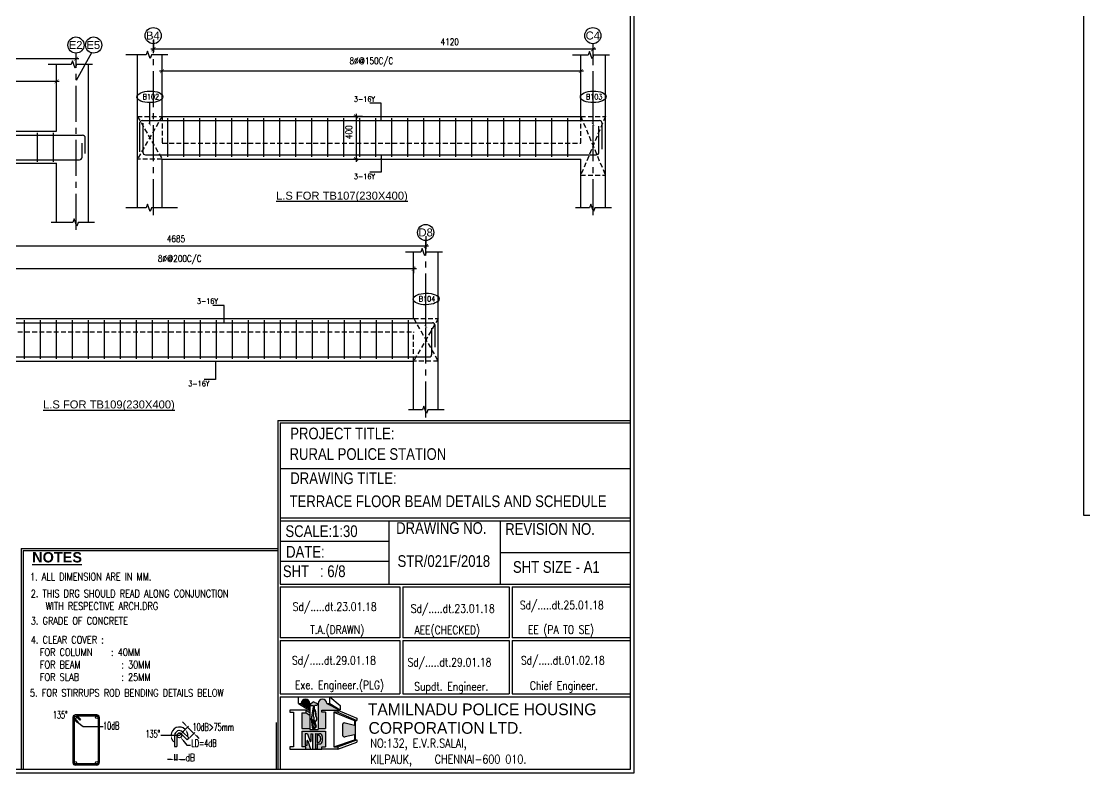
# Model space of a CAD drawing. Header units: millimetres. Extents: x 12977220 to 13113408, y -169657 to -55898.
# Drawn here: x 13086670 to 13096637, y -92416 to -85371 of the extents above; entities that cross this region are included whole.
import ezdxf

# ---------------------------------------------------------------- set-up
doc = ezdxf.new("R2010")
doc.units = ezdxf.units.MM
doc.header["$LTSCALE"] = 3
doc.header["$PDMODE"] = 66
for name, pattern in [('CENTER', [2, 1.25, -0.25, 0.25, -0.25]), ('CENTER2', [1.125, 0.75, -0.125, 0.125, -0.125]), ('HIDDEN', [0.375, 0.25, -0.125]), ('HIDDENX2', [0.75, 0.5, -0.25])]:
    doc.linetypes.add(name, pattern=pattern)
for name, color, linetype in [('BEAM ROD', 211, 'Continuous'), ('COLUMN', 6, 'Continuous'), ('COLUMN-NAME', 83, 'Continuous'), ('DIM', 9, 'Continuous'), ('DIM1', 9, 'Continuous'), ('FOOTING', 60, 'Continuous'), ('FORMWORK-SLAB', 33, 'HIDDENX2'), ('GRID', 8, 'CENTER'), ('GRIDNAME', 83, 'Continuous'), ('Hidden', 5, 'HIDDEN'), ('MAINROD', 31, 'Continuous'), ('OUTER FRAME', 7, 'Continuous'), ('STRIPS-COL-MID', 1, 'Continuous'), ('text', 33, 'Continuous'), ('TITLE', 13, 'Continuous')]:
    doc.layers.add(name, color=color, linetype=linetype)
doc.styles.add('ariel', font='ARIAL.TTF')
doc.styles.add('NOTES', font='romans.shx', dxfattribs={"width": 0.8})
doc.styles.add('ROD NAME', font='romans.shx', dxfattribs={"width": 0.75})
doc.styles.add('ROMANS', font='romans.shx', dxfattribs={"width": 0.8})
doc.styles.add('ROMANT', font='romant.shx', dxfattribs={"width": 0.75})
doc.styles.get("Standard").update_dxf_attribs({"font": 'ARIALBD.TTF', "height": 4.5})
doc.styles.add('STYLE1', font='romans.shx', dxfattribs={"width": 0.8})
doc.styles.add('style10', font='MICROSS.TTF', dxfattribs={"width": 0.8, "height": 150})
doc.styles.add('style6', font='romans.shx', dxfattribs={"width": 0.8})
doc.dimstyles.new('1NNN', dxfattribs={"dimtxt": 0.5, "dimasz": 0.625, "dimexe": 0.25, "dimexo": 0.25, "dimgap": 0.375, "dimtad": 1, "dimdec": 0, "dimzin": 0, "dimdsep": 46, "dimtxsty": 'ROMANS', "dimblk": 'ARCHTICK', "dimcen": 0.0225, "dimdle": 0.25, "dimclrd": 9, "dimclre": 9, "dimclrt": 4, "dimadec": 0, "dimazin": 0, "dimtfac": 1, "dimtdec": 0, "dimtofl": 0, "dimtmove": 0, "dimatfit": 3, "dimfxl": 1, "dimtvp": 0.25, "dimtolj": 1, "dimtzin": 0, "dimarcsym": 0})
doc.dimstyles.new('DIM', dxfattribs={"dimtxt": 3, "dimasz": 1, "dimexe": 1, "dimexo": 1, "dimgap": 0.5, "dimtad": 1, "dimdec": 0, "dimdsep": 46, "dimtxsty": 'ROMANT', "dimblk": 'DOT', "dimcen": 2, "dimdle": 1, "dimclrd": 9, "dimclre": 9, "dimclrt": 123, "dimadec": 0, "dimazin": 0, "dimtfac": 1, "dimtdec": 0, "dimtmove": 2, "dimatfit": 2, "dimldrblk": 'ARCHTICK', "dimfxl": 1, "dimarcsym": 0})

# ---------------------------------------------------------------- blocks, each defined once
blk = doc.blocks.new('_ARCHTICK')
at = {"color": 0, "linetype": 'ByBlock', "const_width": 0.15}
blk.add_lwpolyline([(-0.5, -0.5), (0.5, 0.5)], dxfattribs=at)
blk = doc.blocks.new('*D823')
at = {"layer": 'Defpoints', "color": 0, "transparency": 16777216}
for p in [(13084855, -85721.9), (13084855, -85767.6), (13087185, -85830.1)]:
    blk.add_point(p, dxfattribs=at)
at = {"layer": 'DIM', "color": 8, "lineweight": -2, "transparency": 16777216}
for p, q in [((13084855, -85742.6), (13084855, -85696.9)), ((13087185, -85805.1), (13087185, -85696.9)), ((13087210, -85721.9), (13084830, -85721.9))]:
    blk.add_line(p, q, dxfattribs=at)
at = {"layer": 'DIM', "color": 8, "lineweight": -2, "transparency": 16777216, "xscale": 37.5, "yscale": 37.5, "zscale": 37.5, "rotation": 180}
blk.add_blockref('_ARCHTICK', (13084855, -85721.9), dxfattribs=at)
at = {"layer": 'DIM', "color": 8, "lineweight": -2, "transparency": 16777216, "xscale": 37.5, "yscale": 37.5, "zscale": 37.5}
blk.add_blockref('_ARCHTICK', (13087185, -85721.9), dxfattribs=at)
at = {"layer": 'DIM', "color": 6, "transparency": 16777216, "insert": (13086020, -85653.1), "char_height": 62.5, "attachment_point": 5, "style": 'ROMANS'}
blk.add_mtext('\\A1;2330', dxfattribs=at)
blk = doc.blocks.new('*D827')
at = {"layer": 'Defpoints', "color": 0, "transparency": 16777216}
for p in [(13084970, -85934.4), (13084970, -85993.2), (13087000.1, -86000.6)]:
    blk.add_point(p, dxfattribs=at)
at = {"layer": 'DIM', "color": 8, "lineweight": -2, "transparency": 16777216}
for p, q in [((13084970, -85968.2), (13084970, -85909.4)), ((13087000.1, -85975.6), (13087000.1, -85909.4)), ((13087025.1, -85934.4), (13084945, -85934.4))]:
    blk.add_line(p, q, dxfattribs=at)
at = {"layer": 'DIM', "color": 8, "lineweight": -2, "transparency": 16777216, "xscale": 37.5, "yscale": 37.5, "zscale": 37.5, "rotation": 180}
blk.add_blockref('_ARCHTICK', (13084970, -85934.4), dxfattribs=at)
at = {"layer": 'DIM', "color": 8, "lineweight": -2, "transparency": 16777216, "xscale": 37.5, "yscale": 37.5, "zscale": 37.5}
blk.add_blockref('_ARCHTICK', (13087000.1, -85934.4), dxfattribs=at)
at = {"layer": 'DIM', "color": 6, "transparency": 16777216, "insert": (13085997.5, -85849.3), "char_height": 62.5, "attachment_point": 5, "style": 'ROMANS'}
blk.add_mtext('\\A1;8%%C@200C/C', dxfattribs=at)
blk = doc.blocks.new('*D832')
at = {"layer": 'Defpoints', "color": 0, "transparency": 16777216}
for p in [(13087909.3, -85516.7), (13087909.3, -85633.1), (13092029.3, -85746.7)]:
    blk.add_point(p, dxfattribs=at)
at = {"layer": 'DIM', "color": 8, "lineweight": -2, "transparency": 16777216}
for p, q in [((13087909.3, -85541.7), (13087909.3, -85658.1)), ((13092029.3, -85721.7), (13092029.3, -85608.1)), ((13092054.3, -85633.1), (13087884.3, -85633.1))]:
    blk.add_line(p, q, dxfattribs=at)
at = {"layer": 'DIM', "color": 8, "lineweight": -2, "transparency": 16777216, "xscale": 37.5, "yscale": 37.5, "zscale": 37.5, "rotation": 180}
blk.add_blockref('_ARCHTICK', (13087909.3, -85633.1), dxfattribs=at)
at = {"layer": 'DIM', "color": 8, "lineweight": -2, "transparency": 16777216, "xscale": 37.5, "yscale": 37.5, "zscale": 37.5}
blk.add_blockref('_ARCHTICK', (13092029.3, -85633.1), dxfattribs=at)
at = {"layer": 'DIM', "color": 6, "transparency": 16777216, "insert": (13090686.2, -85564.3), "char_height": 62.5, "attachment_point": 5, "style": 'ROMANS'}
blk.add_mtext('\\A1;4120', dxfattribs=at)
blk = doc.blocks.new('*D833')
at = {"layer": 'Defpoints', "color": 0, "transparency": 16777216}
for p in [(13089894.9, -86262.8), (13089808.6, -86662.8), (13089851.1, -86662.8)]:
    blk.add_point(p, dxfattribs=at)
at = {"layer": 'DIM', "color": 8, "lineweight": -2, "transparency": 16777216}
for p, q in [((13089869.9, -86262.8), (13089783.6, -86262.8)), ((13089808.6, -86237.8), (13089808.6, -86687.8)), ((13089826.1, -86662.8), (13089783.6, -86662.8))]:
    blk.add_line(p, q, dxfattribs=at)
at = {"layer": 'DIM', "color": 8, "lineweight": -2, "transparency": 16777216, "xscale": 37.5, "yscale": 37.5, "zscale": 37.5}
for p, rotation in [((13089808.6, -86262.8), 90), ((13089808.6, -86662.8), 270)]:
    blk.add_blockref('_ARCHTICK', p, dxfattribs=dict(at, rotation=rotation))
at = {"layer": 'DIM', "color": 6, "transparency": 16777216, "insert": (13089739.9, -86411.5), "char_height": 62.5, "attachment_point": 5, "rotation": 90, "style": 'ROMANS'}
blk.add_mtext('\\A1;400', dxfattribs=at)
blk = doc.blocks.new('*D834')
at = {"layer": 'Defpoints', "color": 0, "transparency": 16777216}
for p in [(13087989.3, -85838.2), (13091914.3, -85888.3), (13087989.3, -85974.7)]:
    blk.add_point(p, dxfattribs=at)
at = {"layer": 'DIM', "color": 8, "lineweight": -2, "transparency": 16777216}
for p, q in [((13087989.3, -85949.7), (13087989.3, -85813.2)), ((13091914.3, -85863.3), (13091914.3, -85813.2)), ((13091939.3, -85838.2), (13087964.3, -85838.2))]:
    blk.add_line(p, q, dxfattribs=at)
at = {"layer": 'DIM', "color": 8, "lineweight": -2, "transparency": 16777216, "xscale": 37.5, "yscale": 37.5, "zscale": 37.5, "rotation": 180}
blk.add_blockref('_ARCHTICK', (13087989.3, -85838.2), dxfattribs=at)
at = {"layer": 'DIM', "color": 8, "lineweight": -2, "transparency": 16777216, "xscale": 37.5, "yscale": 37.5, "zscale": 37.5}
blk.add_blockref('_ARCHTICK', (13091914.3, -85838.2), dxfattribs=at)
at = {"layer": 'DIM', "color": 6, "transparency": 16777216, "insert": (13089951.8, -85753.1), "char_height": 62.5, "attachment_point": 5, "style": 'ROMANS'}
blk.add_mtext('\\A1;8%%C@150C/C', dxfattribs=at)
blk = doc.blocks.new('_Dot')
at = {"color": 0, "linetype": 'ByBlock', "lineweight": -2}
blk.add_line((-0.5, 0), (-1, 0), dxfattribs=at)
at = {"color": 0, "linetype": 'ByBlock', "const_width": 0.5}
blk.add_lwpolyline([(-0.25, 0, 1), (0.25, 0, 1)], format="xyb", close=True, dxfattribs=at)
blk = doc.blocks.new('*D838')
at = {"layer": 'Defpoints', "color": 0, "transparency": 16777216}
for p in [(13090462.9, -87359.6), (13085777.9, -87479.2), (13085777.9, -87601.7)]:
    blk.add_point(p, dxfattribs=at)
at = {"layer": 'DIM', "color": 8, "lineweight": -2, "transparency": 16777216}
for p, q in [((13090462.9, -87384.6), (13090462.9, -87504.2)), ((13090487.9, -87479.2), (13085752.9, -87479.2)), ((13085777.9, -87576.7), (13085777.9, -87454.2))]:
    blk.add_line(p, q, dxfattribs=at)
at = {"layer": 'DIM', "color": 8, "lineweight": -2, "transparency": 16777216, "xscale": 37.5, "yscale": 37.5, "zscale": 37.5, "rotation": 180}
blk.add_blockref('_ARCHTICK', (13085777.9, -87479.2), dxfattribs=at)
at = {"layer": 'DIM', "color": 8, "lineweight": -2, "transparency": 16777216, "xscale": 37.5, "yscale": 37.5, "zscale": 37.5}
blk.add_blockref('_ARCHTICK', (13090462.9, -87479.2), dxfattribs=at)
at = {"layer": 'DIM', "color": 6, "transparency": 16777216, "insert": (13088120.4, -87410.5), "char_height": 62.5, "attachment_point": 5, "style": 'ROMANS'}
blk.add_mtext('\\A1;4685', dxfattribs=at)
blk = doc.blocks.new('*D839')
at = {"layer": 'Defpoints', "color": 0, "transparency": 16777216}
for p in [(13085962.9, -87691.8), (13085962.9, -87766.2), (13090347.9, -87757.9)]:
    blk.add_point(p, dxfattribs=at)
at = {"layer": 'DIM', "color": 8, "lineweight": -2, "transparency": 16777216}
for p, q in [((13090372.9, -87691.8), (13085937.9, -87691.8)), ((13085962.9, -87741.2), (13085962.9, -87666.8)), ((13090347.9, -87732.9), (13090347.9, -87666.8))]:
    blk.add_line(p, q, dxfattribs=at)
at = {"layer": 'DIM', "color": 8, "lineweight": -2, "transparency": 16777216, "xscale": 37.5, "yscale": 37.5, "zscale": 37.5, "rotation": 180}
blk.add_blockref('_ARCHTICK', (13085962.9, -87691.8), dxfattribs=at)
at = {"layer": 'DIM', "color": 8, "lineweight": -2, "transparency": 16777216, "xscale": 37.5, "yscale": 37.5, "zscale": 37.5}
blk.add_blockref('_ARCHTICK', (13090347.9, -87691.8), dxfattribs=at)
at = {"layer": 'DIM', "color": 6, "transparency": 16777216, "insert": (13088155.4, -87606.7), "char_height": 62.5, "attachment_point": 5, "style": 'ROMANS'}
blk.add_mtext('\\A1;8%%C@200C/C', dxfattribs=at)
blk = doc.blocks.new('Logo')
for points in [[(277.93, 34.5), (277.93, 35.54, 0.933082), (276.26, 35.54)], [(278.78, 35.11), (278.65, 35.11), (278.63, 34.86), (278.76, 34.83)], [(284.65, 31.81, 0.490415), (284.11, 31.4), (284.11, 29.63, 0.479267), (284.64, 29.21), (286.42, 29.6), (286.42, 28.61), (286.57, 28.61), (286.57, 32.22), (286.42, 32.28), (286.42, 31.36)]]:
    blk.add_hatch(color=256).paths.add_polyline_path(points)
h = blk.add_hatch(color=256)
h.paths.add_polyline_path([(281.18, 35.54, 0.933082), (279.5, 35.54), (279.5, 30.78), (280.88, 30.78), (280.88, 33.85), (280.22, 33.85), (280.22, 34.27), (283.23, 34.27), (283.43, 34.19), (283.48, 34.3)])
h.paths.add_polyline_path([(277.93, 33.28), (277.24, 33.77), (276.43, 33.77), (276.43, 30.78), (277.93, 30.78)])
h = blk.add_hatch(color=256)
h.paths.add_polyline_path([(278.74, 35.8, 0.266001), (278.5, 35.78), (277.93, 35.41), (277.93, 35.26), (278.11, 35.25), (278.14, 35.14), (278.56, 35.14), (278.56, 35.11), (278.87, 35.11), (278.88, 35.14), (279.29, 35.14), (279.31, 35.26), (279.5, 35.27), (279.5, 35.43)])
h.paths.add_polyline_path([(278.16, 32.62), (278.4, 30.95, 0.515742), (278.77, 30.76), (279.03, 30.9, 0.377912), (279.15, 31.21), (278.69, 32.47, 0.46565), (278.54, 33.1), (278.78, 34.82), (278.58, 34.87)])
h.paths.add_polyline_path([(278.45, 32.48), (278.96, 31.21, -0.383339), (278.9, 31.05), (278.76, 30.97, -0.525535), (278.57, 31.07), (278.4, 32.47, -0.878606)], flags=16)
h = blk.add_hatch(color=256)
h.paths.add_polyline_path([(280.88, 30.24), (276.43, 30.24), (276.43, 27.3), (277.16, 27.3), (277.16, 26.84), (280.2, 26.84), (280.2, 27.3), (280.88, 27.3)])
h.paths.add_polyline_path([(280.3, 29.27), (280.3, 28.35, -0.414214), (279.8, 27.85), (279.41, 27.85, 0.414214), (279.31, 27.75), (279.31, 26.96, -0.414214), (279.21, 26.86), (279.09, 26.86, -0.414214), (278.99, 26.96), (278.99, 29.67, -0.414214), (279.09, 29.77), (279.26, 29.77), (279.8, 29.77, -0.414214)], flags=16)
h.paths.add_polyline_path([(279.97, 28.99), (279.97, 28.63, -0.414214), (279.47, 28.13), (279.41, 28.13, -0.414214), (279.31, 28.23), (279.31, 29.39, -0.414214), (279.41, 29.49), (279.47, 29.49, -0.414214)], flags=0)
h.paths.add_polyline_path([(278.47, 29.77), (278.47, 26.84), (278.04, 26.84), (277.54, 28.43, 0.842453), (277.39, 28.4), (277.39, 27.54), (277.04, 27.54), (277.04, 29.77), (277.47, 29.77), (277.97, 28.32, 0.845688), (278.12, 28.34), (278.12, 29.77)], flags=16)
for p, q in [((275.79, 36.78), (281.73, 36.78)), ((275.79, 35.54), (275.79, 36.78)), ((281.73, 36.78), (283.72, 35.15)), ((281.73, 35.54), (281.73, 36.78)), ((275.79, 35.54), (277.93, 34.21)), ((275.79, 35.54), (276.26, 35.54)), ((276.26, 35.54), (277.93, 34.5)), ((277.93, 35.41), (278.5, 35.78)), ((277.93, 35.54), (277.93, 30.58)), ((277.93, 35.26), (278.11, 35.25)), ((278.11, 35.25), (278.14, 35.14)), ((278.14, 35.14), (278.56, 35.14)), ((278.58, 34.87), (278.16, 32.62)), ((278.78, 34.82), (278.54, 33.1)), ((278.56, 35.14), (278.56, 35.11)), ((278.56, 35.11), (278.87, 35.11)), ((278.58, 34.87), (278.78, 34.82)), ((278.65, 35.11), (278.63, 34.86)), ((278.74, 35.8), (279.5, 35.43)), ((278.84, 34.35), (278.74, 34.59)), ((278.85, 34.35), (278.75, 34.59)), ((278.85, 34.35), (278.75, 34.59)), ((278.78, 35.11), (278.76, 34.83)), ((278.86, 34.35), (278.76, 34.59)), ((278.86, 34.35), (278.76, 34.59)), ((278.87, 34.36), (278.77, 34.6)), ((278.88, 34.36), (278.78, 34.6)), ((278.87, 35.11), (278.88, 35.14)), ((279.29, 35.14), (278.88, 35.14)), ((279.31, 35.26), (279.29, 35.14)), ((279.5, 35.27), (279.31, 35.26)), ((279.5, 35.54), (279.5, 30.58)), ((281.18, 35.54), (281.73, 35.54)), ((281.18, 35.54), (283.48, 34.3)), ((281.73, 35.54), (283.72, 34.33)), ((283.72, 35.15), (283.72, 34.33)), ((277.24, 34.27), (274.13, 34.27)), ((274.13, 34.27), (274.13, 33.85)), ((274.13, 33.85), (274.85, 33.85)), ((274.85, 33.85), (274.85, 27.3)), ((276.43, 33.77), (276.43, 30.78)), ((276.43, 33.77), (277.24, 33.77)), ((277.24, 34.27), (277.93, 33.79)), ((277.24, 33.77), (277.24, 34.27)), ((277.24, 33.77), (277.93, 33.28)), ((278.16, 32.62), (278.4, 30.95)), ((278.4, 32.47), (278.57, 31.07)), ((278.45, 32.48), (278.96, 31.21)), ((278.69, 32.47), (279.15, 31.21)), ((280.22, 33.85), (280.22, 34.27)), ((280.22, 34.27), (283.23, 34.27)), ((280.88, 33.85), (280.22, 33.85)), ((280.88, 33.85), (280.88, 30.78)), ((282.51, 33.85), (286.57, 32.22)), ((282.51, 33.85), (282.51, 27.3)), ((283.23, 33.85), (282.51, 33.85)), ((283.23, 34.27), (286.85, 32.75)), ((283.23, 34.27), (283.23, 33.85)), ((283.23, 33.85), (286.85, 32.28)), ((283.48, 34.3), (283.43, 34.19)), ((283.48, 34.3), (283.72, 34.33)), ((286.85, 32.75), (286.85, 32.28)), ((276.43, 30.78), (277.93, 30.78)), ((277.93, 30.58), (279.5, 30.58)), ((278.76, 30.97), (278.9, 31.05)), ((278.77, 30.76), (279.03, 30.9)), ((279.5, 30.78), (280.88, 30.78)), ((284.11, 31.4), (284.11, 29.63)), ((286.42, 31.36), (284.65, 31.81)), ((286.42, 32.26), (286.42, 31.36)), ((286.57, 32.22), (286.85, 32.28)), ((286.57, 32.22), (286.57, 28.61)), ((276.43, 30.24), (280.88, 30.24)), ((276.43, 30.24), (276.43, 27.3)), ((277.47, 29.77), (277.04, 29.77)), ((277.04, 29.77), (277.04, 27.54)), ((277.39, 28.4), (277.39, 27.54)), ((277.47, 29.77), (277.97, 28.32)), ((277.54, 28.43), (278.04, 26.84)), ((278.12, 29.77), (278.47, 29.77)), ((278.12, 29.77), (278.12, 28.34)), ((278.47, 29.77), (278.47, 26.84)), ((278.99, 29.67), (278.99, 26.96)), ((279.09, 29.77), (279.26, 29.77)), ((279.26, 29.77), (279.8, 29.77)), ((279.31, 29.39), (279.31, 28.23)), ((279.41, 29.49), (279.47, 29.49)), ((279.97, 28.99), (279.97, 28.63)), ((280.3, 29.27), (280.3, 28.35)), ((280.88, 30.24), (280.88, 27.3)), ((282.51, 27.3), (286.42, 28.61)), ((283.25, 27.3), (286.88, 28.61)), ((286.42, 29.6), (284.64, 29.21)), ((286.42, 29.6), (286.42, 28.61)), ((286.42, 28.61), (286.88, 28.61)), ((286.88, 28.61), (286.88, 28.16)), ((274.85, 27.3), (274.11, 27.3)), ((274.11, 27.3), (274.11, 26.84)), ((274.11, 26.84), (277.16, 26.84)), ((277.16, 27.3), (276.43, 27.3)), ((277.39, 27.54), (277.04, 27.54)), ((277.16, 26.84), (277.16, 27.3)), ((277.16, 26.84), (280.2, 26.84)), ((278.04, 26.84), (278.47, 26.84)), ((279.09, 26.86), (279.21, 26.86)), ((279.31, 27.75), (279.31, 26.96)), ((279.41, 28.13), (279.47, 28.13)), ((279.41, 27.85), (279.8, 27.85)), ((280.2, 26.84), (280.2, 27.3)), ((280.2, 27.3), (280.88, 27.3)), ((283.25, 26.84), (280.2, 26.84)), ((282.51, 27.3), (283.25, 27.3)), ((283.25, 26.84), (286.88, 28.16)), ((283.25, 27.3), (283.25, 26.84))]:
    blk.add_line(p, q)
for centre, radius, start, end in [((277.1, 35.48), 0.84, 3.9653, 176.0347), ((278.63, 35.57), 0.25, 63.8118, 123.3949), ((280.34, 35.48), 0.84, 3.9653, 176.0347), ((278.42, 32.47), 0.0258, 21.9871, 187.198), ((278.35, 32.72), 0.425, 323.2695, 63.1457), ((278.65, 30.99), 0.25, 188.257, 297.3852), ((278.7, 31.08), 0.125, 187.198, 298.0919), ((278.84, 31.16), 0.125, 298.0919, 21.9871), ((278.92, 31.12), 0.25, 297.3852, 20.1939), ((284.54, 31.4), 0.43, 75.5039, 180), ((277.47, 28.4), 0.075, 18.9584, 179.4086), ((278.04, 28.34), 0.075, 199.1167, 0), ((279.09, 29.67), 0.1, 90, 180), ((279.41, 29.39), 0.1, 90, 180), ((279.47, 28.99), 0.5, 360, 90), ((279.47, 28.63), 0.5, 270, 360), ((279.8, 29.27), 0.5, 0, 90), ((279.8, 28.35), 0.5, 270, 0), ((284.54, 29.63), 0.43, 180, 282.4275), ((279.09, 26.96), 0.1, 180, 270), ((279.21, 26.96), 0.1, 270, 0), ((279.41, 28.23), 0.1, 180, 270), ((279.41, 27.75), 0.1, 90, 180)]:
    blk.add_arc(centre, radius, start, end)
for points, knots in [([(278.84, 34.35), (278.89, 34.24), (278.93, 34.14), (278.99, 33.94), (279.01, 33.84), (279.01, 33.64), (279.01, 33.54), (279.01, 33.35), (279.01, 33.26), (279.07, 32.98), (279.18, 32.81), (279.19, 32.48), (279.11, 32.31), (278.97, 32.08), (278.92, 32.02), (278.87, 31.95)], [0, 0, 0, 0, 0.334655, 0.334655, 0.634053, 0.634053, 0.933451, 0.933451, 1.207949, 1.207949, 1.756946, 1.756946, 2.305942, 2.305942, 2.519, 2.519, 2.519, 2.519]), ([(278.84, 34.35), (278.89, 34.24), (278.93, 34.14), (278.99, 33.94), (279.01, 33.84), (279.01, 33.64), (279.01, 33.54), (279.01, 33.35), (279.01, 33.26), (279.07, 32.98), (279.18, 32.81), (279.19, 32.48), (279.11, 32.31), (278.97, 32.08), (278.92, 32.02), (278.87, 31.95)], [0, 0, 0, 0, 0.334655, 0.334655, 0.634053, 0.634053, 0.933451, 0.933451, 1.207949, 1.207949, 1.756946, 1.756946, 2.305942, 2.305942, 2.519, 2.519, 2.519, 2.519]), ([(278.85, 34.35), (278.92, 34.19), (279.08, 33.8), (278.96, 33.21), (279.32, 32.58), (279.06, 32.2), (278.88, 31.95)], [0, 0, 0, 0, 0.511006, 1.265148, 1.70064, 2.519, 2.519, 2.519, 2.519]), ([(278.86, 34.35), (278.9, 34.25), (278.95, 34.15), (279.01, 33.94), (279.02, 33.85), (279.03, 33.65), (279.03, 33.55), (279.03, 33.36), (279.03, 33.26), (279.09, 32.99), (279.2, 32.82), (279.21, 32.47), (279.13, 32.3), (278.98, 32.06), (278.93, 32), (278.89, 31.94)], [0, 0, 0, 0, 0.334461, 0.334461, 0.630781, 0.630781, 0.927101, 0.927101, 1.205074, 1.205074, 1.76102, 1.76102, 2.316967, 2.316967, 2.519, 2.519, 2.519, 2.519]), ([(278.87, 34.36), (278.91, 34.25), (278.96, 34.15), (279.02, 33.94), (279.04, 33.83), (279.04, 33.61), (279.04, 33.5), (279.04, 33.29), (279.05, 33.2), (279.1, 33.02), (279.15, 32.92), (279.21, 32.75), (279.22, 32.67), (279.21, 32.5), (279.18, 32.42), (279.09, 32.2), (278.99, 32.07), (278.9, 31.93)], [0, 0, 0, 0, 0.333726, 0.333726, 0.66043, 0.66043, 0.987134, 0.987134, 1.275485, 1.275485, 1.563837, 1.563837, 1.824015, 1.824015, 2.084193, 2.084193, 2.519, 2.519, 2.519, 2.519]), ([(278.88, 34.36), (278.92, 34.26), (278.97, 34.15), (279.04, 33.92), (279.05, 33.79), (279.05, 33.52), (279.04, 33.39), (279.07, 33.19), (279.08, 33.11), (279.14, 32.96), (279.17, 32.88), (279.23, 32.71), (279.24, 32.61), (279.2, 32.43), (279.16, 32.34), (279.06, 32.14), (278.98, 32.03), (278.91, 31.93)], [0, 0, 0, 0, 0.332992, 0.332992, 0.722341, 0.722341, 1.11169, 1.11169, 1.355602, 1.355602, 1.599513, 1.599513, 1.886295, 1.886295, 2.173078, 2.173078, 2.519, 2.519, 2.519, 2.519])]:
    blk.add_open_spline(points, degree=3, knots=knots)

msp = doc.modelspace()

# ---------------------------------------------------------------- linework, layer by layer
at = {"layer": 'BEAM ROD', "color": 2}
for p, q in [((13087804.7, -86302.8), (13091873.6, -86302.8)), ((13091873.6, -86302.8), (13092089.3, -86302.8)), ((13087779.7, -86327.8), (13087779.7, -86595.9)), ((13087809.7, -86327.8), (13087809.7, -86597.8)), ((13092084.3, -86597.8), (13092084.3, -86353.1)), ((13092114.3, -86569.6), (13092114.3, -86327.8)), ((13084929.4, -86440.4), (13087245, -86440.4)), ((13087270, -86611.3), (13087270, -86465.4)), ((13087240, -86645.4), (13087240, -86512.8)), ((13084045, -86670.4), (13087215, -86670.4)), ((13087834.7, -86622.8), (13092059.3, -86622.8)), ((13085922.2, -88197.7), (13090522.9, -88197.7)), ((13090517.9, -88492.7), (13090517.9, -88248)), ((13090547.9, -88427.8), (13090547.9, -88222.7)), ((13085588.4, -88517.7), (13090492.9, -88517.7))]:
    msp.add_line(p, q, dxfattribs=at)
for centre, start, end in [((13087804.7, -86327.8), 90, 180), ((13092089.3, -86327.8), 0, 90), ((13087245, -86465.4), 0, 90), ((13087834.7, -86597.8, 0), 180, 270), ((13092059.3, -86597.8, 0), 270, 0), ((13087215, -86645.4, 0), 270, 0), ((13090522.9, -88222.7), 0, 90), ((13090492.9, -88492.7, 0), 270, 0)]:
    msp.add_arc(centre, 25, start, end, dxfattribs=at)
at = {"layer": 'COLUMN-NAME', "color": 8, "linetype": 'HIDDENX2', "ltscale": 30}
for p, q in [((13087759.3, -86262.8), (13087989.3, -86262.8)), ((13087989.3, -86262.8), (13087759.3, -86662.8)), ((13087759.3, -86262.8), (13087989.3, -86662.8)), ((13087989.3, -86262.8), (13087989.3, -86512.8)), ((13091914.3, -86262.8), (13092144.3, -86262.8)), ((13091914.3, -86512.8), (13091914.3, -86262.8)), ((13092144.3, -86262.8), (13091914.3, -86812.8)), ((13091914.3, -86262.8), (13092144.3, -86812.8)), ((13091914.3, -86387.8), (13091914.3, -86387.8)), ((13087989.3, -86512.8), (13091914.3, -86512.8)), ((13087989.3, -86662.8), (13087759.3, -86662.8)), ((13091914.3, -86812.8), (13092144.3, -86812.8)), ((13090347.8, -88157.7), (13090577.9, -88157.7)), ((13090577.9, -88157.7), (13090347.8, -88557.7)), ((13090347.9, -88157.7), (13090577.8, -88557.7)), ((13085962.9, -88282.7), (13090347.9, -88282.7)), ((13090347.8, -88557.7), (13090347.9, -88282.7)), ((13090577.8, -88557.7), (13090347.8, -88557.7))]:
    msp.add_line(p, q, dxfattribs=at)
at = {"layer": 'DIM', "linetype": 'ByBlock', "ltscale": 500}
for p, q in [((13092380.3, -92383), (13092380.3, -78589)), ((13086670.9, -90315.2), (13089075.7, -90315.2)), ((13086670.9, -90315.2), (13086670.9, -92383)), ((13086688.7, -90333.1), (13089075.7, -90333.1)), ((13086688.7, -90333.1), (13086688.7, -92383)), ((13089075.7, -90315.2), (13089075.7, -91525.5)), ((13089075.7, -91548.1), (13089075.7, -91944.4)), ((13089057.8, -91944.4), (13089057.8, -92383)), ((13089075.7, -91967), (13089075.7, -92383)), ((13072844.3, -92383), (13089603.2, -92383)), ((13089621, -92383), (13092380.3, -92383))]:
    msp.add_line(p, q, dxfattribs=at)
at = {"layer": 'DIM', "color": 1, "linetype": 'ByBlock', "ltscale": 500}
for p, q in [((13087759.3, -86662.8), (13087759.3, -85688.6)), ((13087989.3, -86262.8), (13087989.3, -85688.6)), ((13091914.3, -86262.8), (13091914.3, -85688.6)), ((13092144.3, -86262.8), (13092144.3, -85688.6)), ((13087000, -86400.4), (13087000, -85777.4)), ((13087300, -86400.4), (13087300, -85777.4)), ((13087989.3, -86262.8), (13091914.3, -86262.8)), ((13091914.3, -86262.8), (13091914.3, -86262.8)), ((13092144.3, -87118.9), (13092144.3, -86262.8)), ((13084970, -86400.4), (13087000, -86400.4)), ((13087300, -87256.4), (13087300, -86400.4)), ((13084970, -86700.4), (13087000, -86700.4)), ((13087000, -87256.4), (13087000, -86700.4)), ((13087759.3, -87118.9), (13087759.3, -86662.8)), ((13087989.3, -87118.9), (13087989.3, -86662.8)), ((13087989.3, -86662.8), (13091914.3, -86662.8)), ((13091914.3, -87118.9), (13091914.3, -86662.8)), ((13091914.3, -86662.8), (13091914.3, -86662.8)), ((13090347.8, -88157.7), (13090347.8, -87534.7)), ((13090577.9, -88157.7), (13090577.9, -87534.7)), ((13085962.9, -88157.7), (13090347.8, -88157.7)), ((13090577.9, -89013.8), (13090577.9, -88157.7)), ((13085962.9, -88557.7), (13090347.8, -88557.7)), ((13090347.8, -89013.8), (13090347.8, -88557.7))]:
    msp.add_line(p, q, dxfattribs=at)
at = {"layer": 'DIM', "linetype": 'ByBlock', "ltscale": 500}
msp.add_lwpolyline([(13092413.3, -78556), (13072811.3, -78556), (13072811.3, -92416), (13092413.3, -92416)], close=True, dxfattribs=at)
at = {"layer": 'DIM1', "linetype": 'ByBlock'}
for p, q in [((13088152.2, -92066), (13088228.5, -91989.6)), ((13088205.8, -91964.8), (13088180.2, -91939.2)), ((13088191.8, -92026.3), (13088237.5, -91980.6)), ((13088288.2, -92047.1), (13088229.6, -91988.5)), ((13088250.4, -92084.9), (13088296.1, -92039.2)), ((13088312, -92070.9), (13088335.7, -92094.7)), ((13088184.1, -92109.2), (13088223.1, -92156.5)), ((13088223.1, -92156.5), (13088256.7, -92156.5)), ((13088073.9, -92291.3), (13088040.3, -92291.3)), ((13088107.3, -92243.2), (13088107.3, -92302.7)), ((13088107.3, -92291.5), (13088129.8, -92291.5)), ((13088129.8, -92243.2), (13088129.8, -92302.7)), ((13088163.4, -92291.5), (13088207.6, -92291.5))]:
    msp.add_line(p, q, dxfattribs=at)
msp.add_lwpolyline([(13087198.7, -91941.6), (13087250.4, -91981.9), (13087437.8, -91981.9)], dxfattribs=at)
for start, end in [(45, 180), (355.74296, 20.37148), (204.62852, 229.25704)]:
    msp.add_arc((13088152.2, -92066), 78.8, start, end, dxfattribs=at)
for points in [[(13088201.9, -91968.7), (13088209.8, -91960.8), (13088229.6, -91988.5)], [(13088075.1, -92100), (13088086, -92097.6), (13088073.4, -92066)], [(13088179.8, -92112.8), (13088188.4, -92105.6), (13088162.8, -92083.2)], [(13088221.3, -92041.6), (13088230.8, -92035.5), (13088207.9, -92010.2)], [(13088308, -92074.9), (13088315.9, -92066.9), (13088288.2, -92047.1)], [(13088073.7, -92285.9), (13088073.7, -92297.1), (13088107.3, -92291.5)], [(13088163.4, -92285.9), (13088163.4, -92297.1), (13088129.8, -92291.5)]]:
    msp.add_solid(points, dxfattribs=at)
at = {"layer": 'FOOTING', "color": 6, "linetype": 'ByBlock'}
for centre in [(13087876.1, -86079.7), (13092031.1, -86079.7), (13090464.7, -87974.7)]:
    msp.add_ellipse(centre, major_axis=(-121.2, -1.5), ratio=0.448183, dxfattribs=at)
at = {"layer": 'FORMWORK-SLAB', "linetype": 'Continuous'}
msp.add_line((13088152.2, -92066), (13087977.2, -92066), dxfattribs=at)
at = {"layer": 'FORMWORK-SLAB', "color": 2, "linetype": 'Continuous'}
msp.add_circle((13088152.2, -92066), 22.4, dxfattribs=at)
at = {"layer": 'FORMWORK-SLAB', "color": 7, "linetype": 'Continuous'}
for centre, radius, start in [((13088152.2, -92066), 44.8, 90), ((13088152.2, -92065.9), 22.4, 45), ((13088152.2, -92066), 22.4, 90)]:
    msp.add_arc(centre, radius, start, 180, dxfattribs=at)
at = {"layer": 'GRID', "linetype": 'CENTER2', "ltscale": 150}
for p, q in [((13087909.3, -87190.1), (13087909.3, -85547.8)), ((13092029.3, -87190.1), (13092029.3, -85581.2)), ((13087330.1, -85667.8), (13087185, -85925.6)), ((13087185, -87327.7), (13087185, -85670)), ((13090462.9, -89085), (13090462.9, -87427.4))]:
    msp.add_line(p, q, dxfattribs=at)
at = {"layer": 'GRIDNAME'}
for centre in [(13087906.9, -85505.5), (13092026.9, -85505.5), (13087182.7, -85594.2), (13087348.5, -85594.2), (13090460.6, -87351.6)]:
    msp.add_circle(centre, 75.8, dxfattribs=at)
at = {"layer": 'Hidden', "color": 1, "linetype": 'Continuous'}
for points in [[(13088044.6, -85687.2), (13087889.7, -85687.2), (13087877.2, -85721.6), (13087852.2, -85652.9), (13087839.7, -85687.2), (13087649.7, -85687.2)], [(13092183.1, -85688.2), (13092032.1, -85688.2), (13092019.6, -85722.5), (13091994.6, -85653.8), (13091982.1, -85688.2), (13091837.7, -85688.2)], [(13087338.9, -85777), (13087187.8, -85777), (13087175.3, -85811.3), (13087150.3, -85742.6), (13087137.8, -85777), (13086923.5, -85777)], [(13088133.6, -87118.9), (13087891.8, -87118.9), (13087879.3, -87153.2), (13087854.3, -87084.5), (13087841.8, -87118.9), (13087651.8, -87118.9)], [(13092200.5, -87118.9), (13092046.4, -87118.9), (13092033.9, -87153.2), (13092008.9, -87084.5), (13091996.4, -87118.9), (13091864.8, -87118.9)], [(13087356.3, -87256.4), (13087202.2, -87256.4), (13087189.7, -87290.8), (13087164.7, -87222.1), (13087152.2, -87256.4), (13086950.6, -87256.4)], [(13090616.7, -87534.3), (13090465.7, -87534.3), (13090453.2, -87568.6), (13090428.2, -87500), (13090415.7, -87534.3), (13090271.3, -87534.3)], [(13090634.2, -89013.8), (13090480, -89013.8), (13090467.5, -89048.1), (13090442.5, -88979.4), (13090430, -89013.8), (13090298.4, -89013.8)]]:
    msp.add_lwpolyline(points, dxfattribs=at)
at = {"layer": 'MAINROD', "color": 2}
for p, q in [((13087378.5, -91873.4), (13087176.1, -91873.4)), ((13087266.4, -91873.4), (13087176.8, -91873.4)), ((13087218.5, -91921.8), (13087184.7, -91887.9)), ((13087226.5, -91913.8), (13087192.6, -91880)), ((13087378.5, -91884.6), (13087197.3, -91884.6)), ((13087154.4, -91895.8), (13087154.4, -92321.6)), ((13087165.6, -91895.8), (13087165.6, -92321.6)), ((13087194.8, -91945.5), (13087165.6, -91916.3)), ((13087202.7, -91937.6), (13087168.8, -91903.8)), ((13087202.7, -91937.6), (13087194.8, -91945.5)), ((13087226.5, -91913.8), (13087218.5, -91921.8)), ((13087389.7, -91895.8), (13087389.7, -91895.8)), ((13087389.7, -91895.8), (13087389.7, -92321.6)), ((13087400.9, -91895.8), (13087400.9, -91900.5)), ((13087400.9, -91895.8), (13087400.9, -92321.6)), ((13088107.3, -92066), (13088107.3, -92170.4)), ((13088129.8, -92066), (13088129.8, -92170.4)), ((13088226.6, -92108.7), (13088168, -92050.1)), ((13088242.5, -92092.9), (13088183.9, -92034.3)), ((13088107.3, -92170.4), (13088129.8, -92170.4)), ((13088242.5, -92092.9), (13088226.6, -92108.7)), ((13087378.5, -92332.8), (13087176.7, -92332.8)), ((13087378.5, -92344), (13087176.8, -92344)), ((13087389.7, -92321.6), (13087389.7, -92321.6))]:
    msp.add_line(p, q, dxfattribs=at)
for centre in [(13087176.8, -91895.8), (13087378.5, -91895.8), (13087176.7, -92321.6), (13087378.5, -92321.6)]:
    msp.add_circle(centre, 11.2, dxfattribs=at)
for centre, radius, start, end in [((13087176.8, -91895.8), 22.4, 45, 180), ((13087176.8, -91895.8), 11.2, 90, 180), ((13087378.5, -91895.8), 11.2, 0, 135), ((13087378.5, -91895.8), 22.4, 0, 90), ((13087378.5, -91895.8), 11.2, 0, 90), ((13087378.5, -91895.8), 11.2, 0, 90), ((13087378.5, -91895.8), 11.2, 315, 0), ((13088152.2, -92065.9), 44.8, 45, 180), ((13087176.8, -92321.6), 22.4, 180, 270), ((13087176.8, -92321.6), 11.2, 180, 270), ((13087378.5, -92321.6), 11.2, 225, 0), ((13087378.5, -92321.6), 22.4, 270, 0), ((13087378.5, -92321.6), 11.2, 270, 0), ((13087378.5, -92321.6), 11.2, 0, 45)]:
    msp.add_arc(centre, radius, start, end, dxfattribs=at)
at = {"layer": 'OUTER FRAME'}
msp.add_lwpolyline([(13096629.5, -90005.2), (13096629.5, -78141.6), (13113407.9, -78141.6), (13113407.9, -90005.2)], close=True, dxfattribs=at)
at = {"layer": 'STRIPS-COL-MID', "color": 8, "linetype": 'Continuous'}
for p, q in [((13088040.1, -86278), (13088040.1, -86640.5)), ((13088190.1, -86278), (13088190.1, -86640.5)), ((13088340.1, -86278), (13088340.1, -86640.5)), ((13088490.1, -86278), (13088490.1, -86640.5)), ((13088640.1, -86278), (13088640.1, -86640.5)), ((13088790.1, -86278), (13088790.1, -86640.5)), ((13088940.1, -86278), (13088940.1, -86640.5)), ((13089090.1, -86278), (13089090.1, -86640.5)), ((13089240.1, -86278), (13089240.1, -86640.5)), ((13089390.1, -86278), (13089390.1, -86640.5)), ((13089540.1, -86278), (13089540.1, -86640.5)), ((13089690.1, -86278), (13089690.1, -86640.5)), ((13089840.1, -86278), (13089840.1, -86640.5)), ((13089990.1, -86278), (13089990.1, -86640.5)), ((13090140.1, -86278), (13090140.1, -86640.5)), ((13090290.1, -86278), (13090290.1, -86640.5)), ((13090440.1, -86278), (13090440.1, -86640.5)), ((13090590.1, -86278), (13090590.1, -86640.5)), ((13090740.1, -86278), (13090740.1, -86640.5)), ((13090890.1, -86278), (13090890.1, -86640.5)), ((13091040.1, -86278), (13091040.1, -86640.5)), ((13091190.1, -86278), (13091190.1, -86640.5)), ((13091340.1, -86278), (13091340.1, -86640.5)), ((13091490.1, -86278), (13091490.1, -86640.5)), ((13091640.1, -86278), (13091640.1, -86640.5)), ((13091790.1, -86278), (13091790.1, -86640.5)), ((13086819.8, -86415.5), (13086819.8, -86688.8)), ((13086969.8, -86415.5), (13086969.8, -86688.8)), ((13086696, -88172.9), (13086696, -88535.4)), ((13086846, -88172.9), (13086846, -88535.4)), ((13086996, -88172.9), (13086996, -88535.4)), ((13087146, -88172.9), (13087146, -88535.4)), ((13087296, -88172.9), (13087296, -88535.4)), ((13087446, -88172.9), (13087446, -88535.4)), ((13087596, -88172.9), (13087596, -88535.4)), ((13087746, -88172.9), (13087746, -88535.4)), ((13087896, -88172.9), (13087896, -88535.4)), ((13088046, -88172.9), (13088046, -88535.4)), ((13088196, -88172.9), (13088196, -88535.4)), ((13088346, -88172.9), (13088346, -88535.4)), ((13088496, -88172.9), (13088496, -88535.4)), ((13088646, -88172.9), (13088646, -88535.4)), ((13088796, -88172.9), (13088796, -88535.4)), ((13088946, -88172.9), (13088946, -88535.4)), ((13089096, -88172.9), (13089096, -88535.4)), ((13089246, -88172.9), (13089246, -88535.4)), ((13089396, -88172.9), (13089396, -88535.4)), ((13089546, -88172.9), (13089546, -88535.4)), ((13089696, -88172.9), (13089696, -88535.4)), ((13089846, -88172.9), (13089846, -88535.4)), ((13089996, -88172.9), (13089996, -88535.4)), ((13090146, -88172.9), (13090146, -88535.4)), ((13090296, -88172.9), (13090296, -88535.4))]:
    msp.add_line(p, q, dxfattribs=at)
at = {"layer": 'TITLE', "color": 7}
for p, q in [((13089075.7, -89114.4), (13089075.7, -92383)), ((13089075.7, -89114.4), (13092380.3, -89114.4)), ((13089097.4, -89136.3), (13092380.3, -89136.3)), ((13089097.4, -89136.3), (13089097.4, -90646.9)), ((13089097.4, -89565.4), (13092380.3, -89565.4)), ((13089097.4, -90027.6), (13090678.5, -90027.6)), ((13089097.4, -90027.6), (13092380.3, -90027.6)), ((13089097.4, -90055.1), (13092380.3, -90055.1)), ((13089097.4, -90055.1), (13090678.5, -90055.1)), ((13090115.5, -90055.1), (13090115.5, -90646.9)), ((13089097.4, -90245.2), (13090115.5, -90245.2)), ((13089097.4, -90255.9), (13089097.4, -90646.9)), ((13091159.7, -90351), (13092380.3, -90351)), ((13089097.4, -90432.9), (13090115.5, -90432.9)), ((13089097.4, -90646.9), (13090678.5, -90646.9)), ((13089097.4, -90646.9), (13092380.3, -90646.9)), ((13089097.4, -90674.4), (13089097.4, -91150)), ((13089097.4, -90674.4), (13089097.4, -91150)), ((13089097.4, -90674.4), (13090218.5, -90674.4)), ((13089097.4, -90674.4), (13090218.5, -90674.4)), ((13090218.5, -90674.4), (13090218.5, -91150)), ((13090246, -90674.4), (13090246, -91150)), ((13090246, -90674.4), (13091244.4, -90674.4)), ((13090246, -90674.4), (13090678.5, -90674.4)), ((13091244.4, -90674.4), (13091244.4, -91150)), ((13091271.9, -90674.4), (13091271.9, -91150)), ((13091271.9, -90674.4), (13092380.3, -90674.4)), ((13090218.5, -91150), (13089097.4, -91150)), ((13089097.4, -91175.8), (13089097.4, -91677.8)), ((13089097.4, -91175.8), (13089097.4, -91677.8)), ((13089097.4, -91175.8), (13090218.5, -91175.8)), ((13090218.5, -91175.8), (13090218.5, -91677.8)), ((13091244.4, -91150), (13090246, -91150)), ((13090246, -91175.8), (13091244.4, -91175.8)), ((13090246, -91175.8), (13090246, -91677.8)), ((13091244.4, -91175.8), (13091244.4, -91677.8)), ((13092380.3, -91150), (13091271.9, -91150)), ((13091271.9, -91175.8), (13092380.3, -91175.8)), ((13091271.9, -91175.8), (13091271.9, -91677.8)), ((13089097.4, -91677.8), (13090218.5, -91677.8)), ((13089097.4, -91677.8), (13090218.5, -91677.8)), ((13090246, -91677.8), (13091244.4, -91677.8)), ((13090246, -91677.8), (13091244.4, -91677.8)), ((13091271.9, -91677.8), (13092380.3, -91677.8)), ((13091271.9, -91677.8), (13092380.3, -91677.8)), ((13089097.4, -91705.3), (13092380.3, -91705.3)), ((13089097.4, -91705.3), (13092380.3, -91705.3)), ((13089097.4, -91705.3), (13089097.4, -92383))]:
    msp.add_line(p, q, dxfattribs=at)
for points in [[(13092380.3, -90646.9), (13092380.3, -89136.3)], [(13091159.7, -90055.1), (13091159.7, -90646.9)], [(13092380.3, -91150), (13092380.3, -90674.4)], [(13092380.3, -91677.8), (13092380.3, -91175.8)], [(13089097.4, -92383), (13092380.3, -92383), (13092380.3, -91705.3)]]:
    msp.add_lwpolyline(points, dxfattribs=at)

# ---------------------------------------------------------------- block references
at = {"layer": 'TITLE', "color": 5, "xscale": 49.34546197485179, "yscale": 49.34546197480813, "zscale": 49.34546197480635}
msp.add_blockref('Logo', (13075660, -93519.9), dxfattribs=at)

# ---------------------------------------------------------------- texts
at = {"layer": 'COLUMN'}
msp.add_text('%%UNOTES', height=96.96, dxfattribs=at).set_placement((13086772.8, -90444.4))
at = {"layer": 'FOOTING', "color": 6, "linetype": 'ByBlock', "style": 'STYLE1', "width": 0.8}
for s, p in [('B102', (13087807.4, -86103.6)), ('3-16Y', (13089788.1, -86125.3)), ('B103', (13091962.4, -86103.6)), ('3-16Y', (13089788.1, -86850.3)), ('3-16Y', (13088316.4, -88020.3)), ('B104', (13090396, -87998.5)), ('3-16Y', (13088236.1, -88793.5))]:
    msp.add_text(s, height=50, dxfattribs=at).set_placement(p)
at = {"layer": 'GRIDNAME', "style": 'ariel'}
for s, p in [('B4', (13087840, -85542.1)), ('C4', (13091959.6, -85542.1)), ('E2', (13087115.4, -85630.9)), ('E5', (13087281.1, -85630.9)), ('D8', (13090393.2, -87388.3))]:
    msp.add_text(s, height=75, rotation=360, dxfattribs=at).set_placement(p)
at = {"layer": 'GRIDNAME', "color": 4, "style": 'ariel'}
for s, p in [('%%UL.S FOR TB107(230X400)', (13089057.9, -87043.5)), ('%%UL.S FOR TB109(230X400)', (13086874.4, -89000.7))]:
    msp.add_text(s, height=75, rotation=360, dxfattribs=at).set_placement(p)
at = {"layer": 'text', "color": 6}
for s, height, style, width, p in [('PROJECT TITLE:', 109.993, 'style10', 0.8, (13089191.4, -89290.5)), ('RURAL POLICE STATION', 109.993, 'style10', 0.8, (13089184.7, -89483.5)), ('DRAWING TITLE:', 109.993, 'style10', 0.8, (13089191.4, -89709.9)), ('TERRACE FLOOR BEAM DETAILS AND SCHEDULE', 109.993, 'style10', 0.8, (13089184.7, -89925.8)), ('STR/021F/2018', 109.993, 'style10', 0.8, (13090196.7, -90486.8)), ('SHT SIZE - A1', 109.993, 'style10', 0.8, (13091278.4, -90542)), ('1. ALL DIMENSION ARE IN MM.', 70.03, 'NOTES', 0.8, (13086751.8, -90613.3)), ('2. THIS DRG SHOULD READ ALONG CONJUNCTION ', 70.03, 'NOTES', 0.8, (13086759.8, -90771.7)), ('WITH RESPECTIVE ARCH.DRG', 70.03, 'NOTES', 0.8, (13086900.1, -90888.5)), ('3. GRADE OF CONCRETE ', 70.03, 'NOTES', 0.8, (13086759.8, -91027.7)), ('4. CLEAR COVER :', 70.03, 'NOTES', 0.8, (13086759.8, -91204.7)), ('  FOR COLUMN   : 40MM', 70.03, 'NOTES', 0.8, (13086767.8, -91321.4)), ('  FOR BEAM  ', 70.03, 'NOTES', 0.8, (13086767.8, -91438.1)), (': 30MM', 70.03, 'NOTES', 0.8, (13087608.2, -91438.1)), ('  FOR SLAB', 70.03, 'NOTES', 0.8, (13086767.8, -91554.8)), (': 25MM', 70.03, 'NOTES', 0.8, (13087608.2, -91554.8)), ('5. FOR STIRRUPS ROD BENDING DETAILS BELOW', 70.03, 'NOTES', 0.8, (13086751.8, -91702.8)), ('TAMILNADU POLICE HOUSING', 109.993, 'style10', 0.95, (13089919, -91876.9)), ('CORPORATION LTD.', 109.993, 'style10', 0.95, (13089925.6, -92050.9)), ('dB', 70.03, 'ROD NAME', 0.75, (13088208.9, -92309.1))]:
    msp.add_text(s, height=height, dxfattribs=dict(at, style=style, width=width)).set_placement(p)
at = {"layer": 'text', "color": 6, "ltscale": 0.25, "style": 'ROD NAME', "width": 0.6}
for s, p in [('135%%D', (13086966.8, -91908.1)), ('10dB', (13087437.1, -92010.2)), ('10dB>75mm', (13088275.1, -92021.9)), ('135%%D', (13087834.3, -92087.1)), ('LD=4dB', (13088264.3, -92173.2))]:
    msp.add_text(s, height=70.03, dxfattribs=at).set_placement(p)
at = {"layer": 'text', "color": 6, "attachment_point": 1, "style": 'style10'}
for s, insert, char_height, width in [('SCALE:1:30', (13089145.9, -90096.5), 109.99, 1325.095), ('DRAWING NO.', (13090183.4, -90067.1), 109.993, 895.797), ('REVISION NO.', (13091205.8, -90075.8), 109.993, 1325.095), ('DATE:', (13089152.1, -90290), 109.99, 1325.095), ('SHT   : 6/8', (13089122.2, -90472.1), 109.993, 1325.095)]:
    msp.add_mtext(s, dxfattribs=dict(at, insert=insert, char_height=char_height, width=width))
at = {"layer": 'TITLE', "color": 6, "style": 'style6', "width": 0.8}
for s, height, p in [('Sd/.....dt.25.01.18', 78.499, (13091343.1, -90883.5)), ('Sd/.....dt.23.01.18', 78.499, (13089214.8, -90898.5)), ('Sd/.....dt.23.01.18', 78.499, (13090321, -90916.2)), ('T.A.(DRAWN)', 78.499, (13089378.1, -91115.2)), ('AEE(CHECKED) ', 78.499, (13090355.6, -91116.8)), ('EE (PA TO SE)', 78.499, (13091418.5, -91113.3)), ('Sd/.....dt.29.01.18', 78.499, (13089207.9, -91402.3)), ('Sd/.....dt.29.01.18', 78.499, (13090290.5, -91419.3)), ('Sd/.....dt.01.02.18', 78.499, (13091352.9, -91402, 0.4)), ('Exe. Engineer.(PLG)', 78.499, (13089235.3, -91632.7)), ('Supdt. Engineer.  ', 78.499, (13090353.7, -91646.2)), ('Chief Engineer.', 78.499, (13091436.7, -91638.3)), ('NO:132, E.V.R.SALAI,', 82.495, (13089942, -92180.8)), ('KILPAUK, ', 82.49, (13089942, -92332)), ('CHENNAI-600 010.', 82.495, (13090544.7, -92329.9))]:
    msp.add_text(s, height=height, dxfattribs=at).set_placement(p)

# ---------------------------------------------------------------- dimensions: what is measured, and where the dimension line sits
at = {"layer": 'DIM', "color": 8}
for base, p1, p2, angle, picture, middle in [((13084855, -85721.9), (13087185, -85830.1), (13084855, -85767.6), 180, '*D823', (13086020, -85721.9)), ((13087909.3, -85633.1), (13092029.3, -85746.7), (13087909.3, -85516.7), 180, '*D832', (13090686.2, -85633.1)), ((13089808.6, -86662.8), (13089894.9, -86262.8), (13089851.1, -86662.8), 90, '*D833', (13089808.6, -86411.5)), ((13085777.9, -87479.2), (13090462.9, -87359.6), (13085777.9, -87601.7), 180, '*D838', (13088120.4, -87479.2))]:
    dim = msp.add_linear_dim(base=base, p1=p1, p2=p2, angle=angle, dimstyle='1NNN', override={"dimscale": 25, "dimtxt": 2.5, "dimasz": 1.5, "dimexe": 1, "dimexo": 1, "dimgap": 1.5, "dimcen": 0.09, "dimdle": 1, "dimclrd": 8, "dimclre": 8, "dimclrt": 6, "dimtvp": 1}, dxfattribs=at)
    dim.commit()
    dim.dimension.update_dxf_attribs({"geometry": picture, "text_midpoint": middle, "dimtype": 160})
for base, p1, p2, text, picture, middle in [((13087989.3, -85838.2), (13091914.3, -85888.3), (13087989.3, -85974.7), '8%%C@150C/C', '*D834', (13089951.8, -85838.2)), ((13084970, -85934.4), (13087000.1, -86000.6), (13084970, -85993.2), '8%%C@200C/C', '*D827', (13085997.5, -85934.4)), ((13085962.9, -87691.8), (13090347.9, -87757.9), (13085962.9, -87766.2), '8%%C@200C/C', '*D839', (13088155.4, -87691.8))]:
    dim = msp.add_linear_dim(base=base, p1=p1, p2=p2, angle=180, text=text, dimstyle='1NNN', override={"dimscale": 25, "dimtxt": 2.5, "dimasz": 1.5, "dimexe": 1, "dimexo": 1, "dimgap": 1.5, "dimcen": 0.09, "dimdle": 1, "dimclrd": 8, "dimclre": 8, "dimclrt": 6, "dimtvp": 1}, dxfattribs=at)
    dim.commit()
    dim.dimension.update_dxf_attribs({"geometry": picture, "text_midpoint": middle, "dimtype": 160})

# ---------------------------------------------------------------- leaders
for points in [[(13090042.6, -86302.8), (13090042.6, -86139.3), (13089937.4, -86139.3)], [(13090042.6, -86622.8), (13090042.6, -86786.3), (13089937.4, -86786.3)], [(13088570.9, -88197.7), (13088570.9, -88034.3), (13088465.7, -88034.3)], [(13088490.6, -88557.7), (13088490.6, -88729.5), (13088385.4, -88729.5)]]:
    msp.add_leader(points, dimstyle='1NNN', override={"dimscale": 25, "dimtxt": 2.5, "dimasz": 1.5, "dimexe": 1, "dimexo": 1, "dimgap": 1.5, "dimcen": 0.09, "dimdle": 1, "dimclrd": 8, "dimclre": 8, "dimclrt": 6, "dimtvp": 1}, dxfattribs=at)
at = {"layer": 'FOOTING', "linetype": 'ByBlock', "ltscale": 500}
for points in [[(13087874.3, -86336.4), (13087874.3, -86134.1)], [(13092029.3, -86336.4), (13092029.3, -86134.1)], [(13090462.9, -88231.3), (13090462.9, -88029)]]:
    msp.add_leader(points, dimstyle='DIM', override={"dimscale": 25, "dimclrt": 6}, dxfattribs=at)

doc.saveas('drawing.dxf')
